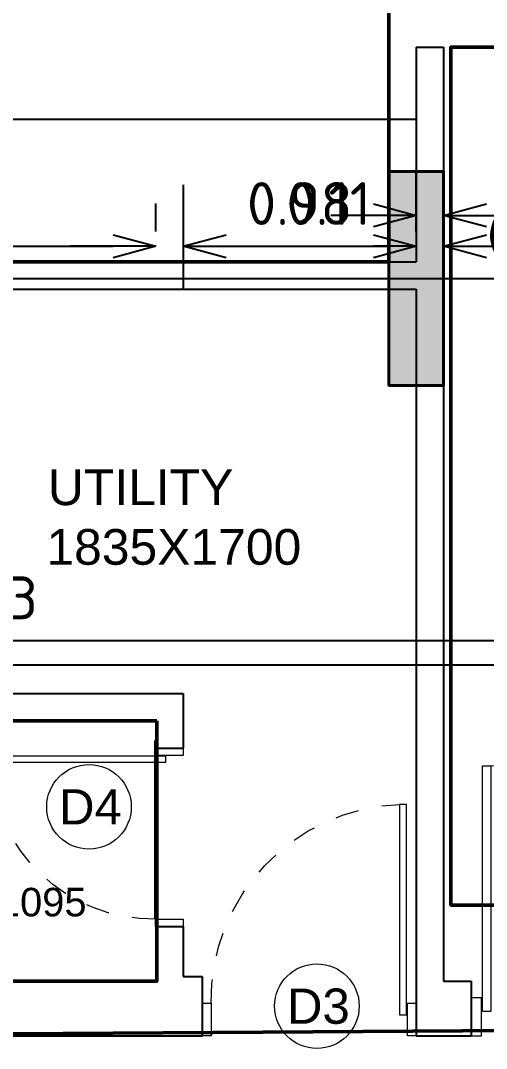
# Model space of a CAD drawing. Header units: inches. Extents: x 0 to 429, y 0 to 146.
# Drawn here: x 253.445 to 255.404, y 115.753 to 120.075 of the extents above; entities that cross this region are included whole.
import ezdxf
from ezdxf.enums import TextEntityAlignment as Align

# ---------------------------------------------------------------- set-up
doc = ezdxf.new("R2010")
doc.units = ezdxf.units.IN
doc.header["$MEASUREMENT"] = 0
doc.linetypes.add('Xr-4BHK-A-B-Typical-Sub$0$HIDDEN', pattern=[0.375, 0.25, -0.125])
doc.layers.get('DEFPOINTS').update_dxf_attribs({"lineweight": 18})
for name, color, linetype, lineweight in [('FLOOR01', 7, 'Continuous', 50), ('XR-4BHK-A-B-TYPICAL-SUB$0$DOOR', 34, 'Continuous', 20), ('XR-4BHK-A-B-TYPICAL-SUB$0$TOWER-COL', 1, 'Continuous', 40), ('XR-4BHK-A-B-TYPICAL-SUB$0$TOWER-COL-HATCH', 9, 'Continuous', 5)]:
    doc.layers.add(name, color=color, linetype=linetype, lineweight=lineweight)
doc.styles.add('Sanvi Common', font='isocpeur.ttf')
doc.styles.add('Xr-4BHK-A-B-Typical-Sub$0$$0$DIM', font='arial.ttf', dxfattribs={"height": 4})
doc.styles.add('Xr-4BHK-A-B-Typical-Sub$0$$1$Standard', font='arial.ttf')
doc.styles.add('Xr-4BHK-A-B-Typical-Sub$0$DIM', font='arial.ttf')
doc.dimstyles.new('Sanvi Common', dxfattribs={"dimtxt": 0.18, "dimasz": 0.18, "dimexe": 0.18, "dimexo": 0.0625, "dimgap": 0.09, "dimtad": 1, "dimzin": 0, "dimdsep": 46, "dimtxsty": 'Sanvi Common', "dimblk": 'OPEN30', "dimcen": 0.09, "dimclrd": 68, "dimclre": 68, "dimclrt": 40, "dimadec": 0, "dimazin": 0, "dimtfac": 1, "dimtofl": 0, "dimtmove": 0, "dimatfit": 3, "dimldrblk": 'OPEN30', "dimfxl": 1, "dimtolj": 1, "dimtzin": 0, "dimarcsym": 0})

# ---------------------------------------------------------------- blocks, each defined once
blk = doc.blocks.new('Xr-4BHK-A-B-Typical-Sub$0$d-750')
at = {"layer": 'XR-4BHK-A-B-TYPICAL-SUB$0$DOOR'}
for p, q in [((5.729134500143118e-09, 718.7499761594656), (5.729134500143118e-09, 749.9999761594656)), ((5.729134500143118e-09, 749.9999761594656), (115.0000000057291, 749.9999761594656)), ((115.0000000057291, 749.9999761594656), (115.0000000057291, 718.7499761594656)), ((115.0000000057291, 718.7499761594656), (5.729134500143118e-09, 718.7499761594656)), ((5.729134500143118e-09, -2.384052721993157e-05), (5.729134500143118e-09, 31.24997615947278)), ((5.729134500143118e-09, 31.24997615947278), (115.0000000057291, 31.24997615947278)), ((115.0000000057291, 31.24997615947278), (115.0000000057291, -2.384052721993157e-05)), ((115.0000000057291, -2.384052721993157e-05), (5.729134500143118e-09, -2.384052721993157e-05))]:
    blk.add_line(p, q, dxfattribs=at)
blk.add_lwpolyline([(73.88675761399941, 34.24997615947278), (811.340492390703, 34.24997615947278), (811.340492390703, 59.24997615947278), (73.88675761399941, 59.24997615947278)], close=True, dxfattribs=at)
at = {"layer": 'XR-4BHK-A-B-TYPICAL-SUB$0$DOOR', "color": 8, "linetype": 'Xr-4BHK-A-B-Typical-Sub$0$HIDDEN', "extrusion": (0, 0, -1)}
blk.add_ellipse((125.0000000057291, 31.24997615947278), major_axis=(218.3991734659579, 652.0652236637238), ratio=0.9987404314647262, start_param=-0.3381296109642833, end_param=1.207250979015199, dxfattribs=at)
blk = doc.blocks.new('Xr-4BHK-A-B-Typical-Sub$0$REV.CO.')
at = {"layer": 'XR-4BHK-A-B-TYPICAL-SUB$0$TOWER-COL-HATCH'}
blk.add_hatch(color=256, dxfattribs=at).paths.add_polyline_path([(456031.1053430889, 8400.227134702109), (455801.105343089, 8400.227134702109), (455801.1057777088, 9300.22713470176), (456031.1057777093, 9300.227134702458)])
at = {"layer": 'XR-4BHK-A-B-TYPICAL-SUB$0$TOWER-COL'}
blk.add_lwpolyline([(456031.1057720655, 9300.227134702109), (455801.1057720655, 9300.227134702109), (455801.105343089, 8400.227134702109), (456031.105343089, 8400.227134702109)], close=True, dxfattribs=at)
blk = doc.blocks.new('Xr-4BHK-A-B-Typical-Sub$0$$0$DOOR NO')
at = {"lineweight": 0}
blk.add_circle((5.684341886080801e-14, 0), 10, dxfattribs=at)
at = {"style": 'Xr-4BHK-A-B-Typical-Sub$0$$0$DIM'}
blk.add_attdef('X1', text='', height=9, dxfattribs=at).set_placement((5.684341886080801e-14, 0), align=Align.MIDDLE_CENTER)
blk = doc.blocks.new('_Open30')
at = {"color": 0, "linetype": 'ByBlock', "lineweight": -2}
for p, q in [((-1, 0.26794919), (0, 0)), ((0, 0), (-1, -0.26794919)), ((0, 0), (-1, 0))]:
    blk.add_line(p, q, dxfattribs=at)
blk = doc.blocks.new('*D241')
at = {"color": 68, "lineweight": -2, "transparency": 16777216}
for p, q in [((239.3242315573499, 117.320437556045), (239.3242315573499, 117.545555231168)), ((256.5442417645301, 117.2962905433083), (256.5442417645301, 117.545555231168)), ((239.50423155735, 117.365555231168), (256.3642417645301, 117.365555231168))]:
    blk.add_line(p, q, dxfattribs=at)
at = {"layer": 'DEFPOINTS', "color": 0, "transparency": 16777216}
for p in [(256.5442417645301, 117.365555231168), (239.3242315573499, 117.257937556045), (256.5442417645301, 117.2337905433083)]:
    blk.add_point(p, dxfattribs=at)
at = {"color": 68, "lineweight": -2, "transparency": 16777216, "xscale": 0.18, "yscale": 0.18, "zscale": 0.18, "rotation": 180}
blk.add_blockref('_Open30', (239.3242315573499, 117.365555231168), dxfattribs=at)
at = {"color": 68, "lineweight": -2, "transparency": 16777216, "xscale": 0.18, "yscale": 0.18, "zscale": 0.18}
blk.add_blockref('_Open30', (256.5442417645301, 117.365555231168), dxfattribs=at)
at = {"color": 40, "transparency": 16777216, "insert": (247.93423666094, 117.545555231168), "char_height": 0.18, "attachment_point": 5, "style": 'Sanvi Common'}
blk.add_mtext('\\A1;17.22', dxfattribs=at)
blk = doc.blocks.new('*D242')
at = {"color": 68, "lineweight": -2, "transparency": 16777216}
for p, q in [((256.5442417645301, 117.2962905433083), (256.5442417645301, 117.6468529961342)), ((256.7742382820344, 117.3103886011664), (256.7742382820344, 117.6468529961342)), ((256.3642417645301, 117.4668529961342), (253.0162417645322, 117.4668529961342)), ((256.9542382820345, 117.4668529961342), (257.1342382820345, 117.4668529961342))]:
    blk.add_line(p, q, dxfattribs=at)
at = {"layer": 'DEFPOINTS', "color": 0, "transparency": 16777216}
for p in [(256.7742382820344, 117.4668529961342), (256.5442417645301, 117.2337905433083), (256.7742382820344, 117.2478886011664)]:
    blk.add_point(p, dxfattribs=at)
at = {"color": 68, "lineweight": -2, "transparency": 16777216, "xscale": 0.18, "yscale": 0.18, "zscale": 0.18}
blk.add_blockref('_Open30', (256.5442417645301, 117.4668529961342), dxfattribs=at)
at = {"color": 68, "lineweight": -2, "transparency": 16777216, "xscale": 0.18, "yscale": 0.18, "zscale": 0.18, "rotation": 180}
blk.add_blockref('_Open30', (256.7742382820344, 117.4668529961342), dxfattribs=at)
at = {"color": 40, "transparency": 16777216, "insert": (253.3042417645322, 117.6468529961342), "char_height": 0.18, "attachment_point": 5, "style": 'Sanvi Common'}
blk.add_mtext('\\A1;0.23', dxfattribs=at)
blk = doc.blocks.new('*D290')
at = {"color": 68, "lineweight": -2, "transparency": 16777216}
for p, q in [((252.1492154258651, 119.0628554220599), (252.1492154258651, 118.809880693363)), ((252.3792154260502, 119.0628553892162), (252.3792154260502, 118.809880693363)), ((251.9692154258651, 118.989880693363), (251.7892154258651, 118.989880693363)), ((252.5592154260502, 118.989880693363), (255.9072154260481, 118.989880693363))]:
    blk.add_line(p, q, dxfattribs=at)
at = {"layer": 'DEFPOINTS', "color": 0, "transparency": 16777216}
for p in [(252.1492154258651, 119.1253554220599), (252.3792154260502, 119.1253553892162), (252.3792154260502, 118.989880693363)]:
    blk.add_point(p, dxfattribs=at)
at = {"color": 68, "lineweight": -2, "transparency": 16777216, "xscale": 0.18, "yscale": 0.18, "zscale": 0.18}
blk.add_blockref('_Open30', (252.1492154258651, 118.989880693363), dxfattribs=at)
at = {"color": 68, "lineweight": -2, "transparency": 16777216, "xscale": 0.18, "yscale": 0.18, "zscale": 0.18, "rotation": 180}
blk.add_blockref('_Open30', (252.3792154260502, 118.989880693363), dxfattribs=at)
at = {"color": 40, "transparency": 16777216, "insert": (255.6192154260481, 119.169880693363), "char_height": 0.18, "attachment_point": 5, "style": 'Sanvi Common'}
blk.add_mtext('\\A1;0.23', dxfattribs=at)
blk = doc.blocks.new('*D291')
at = {"color": 68, "lineweight": -2, "transparency": 16777216}
for p, q in [((252.3792154260502, 119.1878553892162), (252.3792154260502, 119.3053554220599)), ((254.0142318548225, 119.1878554043065), (254.0142318548225, 119.3053554220599)), ((252.5592154260502, 119.1253554220599), (253.8342318548225, 119.1253554220599))]:
    blk.add_line(p, q, dxfattribs=at)
at = {"layer": 'DEFPOINTS', "color": 0, "transparency": 16777216}
for p in [(252.3792154260502, 119.1253553892162), (254.0142318548225, 119.1253554220599), (254.0142318548225, 119.1253554043065)]:
    blk.add_point(p, dxfattribs=at)
at = {"color": 68, "lineweight": -2, "transparency": 16777216, "xscale": 0.18, "yscale": 0.18, "zscale": 0.18, "rotation": 180}
blk.add_blockref('_Open30', (252.3792154260502, 119.1253554220599), dxfattribs=at)
at = {"color": 68, "lineweight": -2, "transparency": 16777216, "xscale": 0.18, "yscale": 0.18, "zscale": 0.18}
blk.add_blockref('_Open30', (254.0142318548225, 119.1253554220599), dxfattribs=at)
at = {"color": 40, "transparency": 16777216, "insert": (253.1967236404363, 119.3053554220599), "char_height": 0.18, "attachment_point": 5, "style": 'Sanvi Common'}
blk.add_mtext('\\A1;1.64', dxfattribs=at)
blk = doc.blocks.new('*D292')
at = {"color": 68, "lineweight": -2, "transparency": 16777216}
for p, q in [((254.1292318544349, 119.3838620250022), (254.1292318544349, 118.9453554220598)), ((254.0142318548225, 119.1878554043065), (254.0142318548225, 119.3053554220599)), ((253.8342318548225, 119.1253554220599), (253.6542318548225, 119.1253554220599)), ((254.3092318544349, 119.1253554220599), (254.9932318544348, 119.1253554220599))]:
    blk.add_line(p, q, dxfattribs=at)
at = {"layer": 'DEFPOINTS', "color": 0, "transparency": 16777216}
for p in [(254.1292318544349, 119.4463620250022), (254.0142318548225, 119.1253554043065), (254.1292318544349, 119.1253554220599)]:
    blk.add_point(p, dxfattribs=at)
at = {"color": 68, "lineweight": -2, "transparency": 16777216, "xscale": 0.18, "yscale": 0.18, "zscale": 0.18}
blk.add_blockref('_Open30', (254.0142318548225, 119.1253554220599), dxfattribs=at)
at = {"color": 68, "lineweight": -2, "transparency": 16777216, "xscale": 0.18, "yscale": 0.18, "zscale": 0.18, "rotation": 180}
blk.add_blockref('_Open30', (254.1292318544349, 119.1253554220599), dxfattribs=at)
at = {"color": 40, "transparency": 16777216, "insert": (254.7412318544349, 119.3053554220599), "char_height": 0.18, "attachment_point": 5, "style": 'Sanvi Common'}
blk.add_mtext('\\A1;0.11', dxfattribs=at)
blk = doc.blocks.new('*D293')
at = {"color": 68, "lineweight": -2, "transparency": 16777216}
for p, q in [((254.1292318544349, 119.3838620250022), (254.1292318544349, 118.9453554220598)), ((255.1092284738026, 119.1878554220599), (255.1092284738026, 119.3053554220599)), ((254.3092318544349, 119.1253554220599), (254.9292284738026, 119.1253554220599))]:
    blk.add_line(p, q, dxfattribs=at)
at = {"layer": 'DEFPOINTS', "color": 0, "transparency": 16777216}
for p in [(254.1292318544349, 119.4463620250022), (255.1092284738026, 119.1253554220599), (255.1092284738026, 119.1253554220599)]:
    blk.add_point(p, dxfattribs=at)
at = {"color": 68, "lineweight": -2, "transparency": 16777216, "xscale": 0.18, "yscale": 0.18, "zscale": 0.18, "rotation": 180}
blk.add_blockref('_Open30', (254.1292318544349, 119.1253554220599), dxfattribs=at)
at = {"color": 68, "lineweight": -2, "transparency": 16777216, "xscale": 0.18, "yscale": 0.18, "zscale": 0.18}
blk.add_blockref('_Open30', (255.1092284738026, 119.1253554220599), dxfattribs=at)
at = {"color": 40, "transparency": 16777216, "insert": (254.6192301641187, 119.3053554220599), "char_height": 0.18, "attachment_point": 5, "style": 'Sanvi Common'}
blk.add_mtext('\\A1;0.98', dxfattribs=at)
blk = doc.blocks.new('*D294')
at = {"color": 68, "lineweight": -2, "transparency": 16777216}
for p, q in [((255.1092284738026, 119.1878554220599), (255.1092284738026, 119.4351649183148)), ((255.224228458572, 119.1878557811284), (255.224228458572, 119.4351649183148)), ((254.9292284738026, 119.2551649183147), (254.7492284738026, 119.2551649183147)), ((255.404228458572, 119.2551649183147), (258.5362284585697, 119.2551649183147))]:
    blk.add_line(p, q, dxfattribs=at)
at = {"layer": 'DEFPOINTS', "color": 0, "transparency": 16777216}
for p in [(255.224228458572, 119.2551649183147), (255.1092284738026, 119.1253554220599), (255.224228458572, 119.1253557811284)]:
    blk.add_point(p, dxfattribs=at)
at = {"color": 68, "lineweight": -2, "transparency": 16777216, "xscale": 0.18, "yscale": 0.18, "zscale": 0.18}
blk.add_blockref('_Open30', (255.1092284738026, 119.2551649183147), dxfattribs=at)
at = {"color": 68, "lineweight": -2, "transparency": 16777216, "xscale": 0.18, "yscale": 0.18, "zscale": 0.18, "rotation": 180}
blk.add_blockref('_Open30', (255.224228458572, 119.2551649183147), dxfattribs=at)
at = {"color": 40, "transparency": 16777216, "insert": (258.2842284585697, 119.4351649183148), "char_height": 0.18, "attachment_point": 5, "style": 'Sanvi Common'}
blk.add_mtext('\\A1;0.11', dxfattribs=at)
blk = doc.blocks.new('*D295')
at = {"color": 68, "lineweight": -2, "transparency": 16777216}
for p, q in [((261.1842284738142, 119.1878554220599), (261.1842284738142, 119.3053554220599)), ((255.404228458572, 119.1253554220599), (261.0042284738142, 119.1253554220599)), ((255.224228458572, 119.0628557811284), (255.224228458572, 118.9453554220598))]:
    blk.add_line(p, q, dxfattribs=at)
at = {"layer": 'DEFPOINTS', "color": 0, "transparency": 16777216}
for p in [(255.224228458572, 119.1253557811284), (261.1842284738142, 119.1253554220599), (261.1842284738142, 119.1253554220599)]:
    blk.add_point(p, dxfattribs=at)
at = {"color": 68, "lineweight": -2, "transparency": 16777216, "xscale": 0.18, "yscale": 0.18, "zscale": 0.18, "rotation": 180}
blk.add_blockref('_Open30', (255.224228458572, 119.1253554220599), dxfattribs=at)
at = {"color": 68, "lineweight": -2, "transparency": 16777216, "xscale": 0.18, "yscale": 0.18, "zscale": 0.18}
blk.add_blockref('_Open30', (261.1842284738142, 119.1253554220599), dxfattribs=at)
at = {"color": 40, "transparency": 16777216, "insert": (258.2042284661931, 119.3053554220599), "char_height": 0.18, "attachment_point": 5, "style": 'Sanvi Common'}
blk.add_mtext('\\A1;5.96', dxfattribs=at)

msp = doc.modelspace()

# ---------------------------------------------------------------- linework, layer by layer
for p, q in [((255.1092418704413, 119.9627821379396), (255.2242417978761, 119.9627821379396)), ((255.1092418704413, 119.9627821379396), (255.1092418704413, 119.0602817210743)), ((255.2242417978761, 119.9627821379396), (255.2242418667649, 116.0352821892589)), ((253.1592452510433, 119.6602817210656), (255.1092494786191, 119.6602817210656)), ((253.1592452510433, 119.0602817210743), (255.1092494786191, 119.0602817210743)), ((253.2742452510631, 118.9452817210691), (255.1092494786191, 118.9452817210691)), ((255.1092418704413, 118.9452817210691), (255.1092418704413, 115.805282189263)), ((253.2742452510631, 117.2452821892653), (254.1292452510444, 117.2452821892653)), ((254.1292452510444, 117.2453301892525), (254.1292452510444, 117.0153301892565)), ((252.9792310501272, 117.1302821892601), (254.0142452510538, 117.1302821892601)), ((254.0142452510538, 117.1303301892618), (254.0142452510538, 117.0153301892565)), ((254.0142452510538, 116.2652817234626), (254.0142452517522, 117.0153301893584)), ((254.0142452510538, 117.0153301892565), (254.1292452510444, 117.0153301892565)), ((254.0142452510538, 116.2653301892565), (254.0142452510538, 116.0352821892589)), ((254.0142452510538, 116.2653301892565), (254.1292452510444, 116.2653301892565)), ((254.1292452510444, 116.2653301892565), (254.1292452510444, 116.0552801892623)), ((254.1292452510444, 116.0552801892623), (254.2092418704471, 116.0552801892623)), ((254.2092418704471, 116.0552801892623), (254.2092418704471, 115.805282189263)), ((252.3792288224851, 116.0352821892589), (254.0142452510538, 116.0352821892589)), ((255.2242418667649, 116.0352821892589), (255.3392418667556, 116.0352821912816)), ((255.3392418667556, 116.0352821912816), (255.3392418667556, 115.8052821912712)), ((252.1492288225037, 115.805282189263), (254.2092418704471, 115.805282189263)), ((255.1092418704413, 115.805282189263), (255.3392418667556, 115.8052821912712))]:
    msp.add_line(p, q)
at = {"layer": 'FLOOR01', "color": 246}
for p, q in [((254.7130108021609, 119.0606176106587), (253.7963441354925, 119.0606176098133)), ((254.0142363091054, 116.29689650087), (254.0142363091054, 117.0469409279445))]:
    msp.add_line(p, q, dxfattribs=at)
at = {"layer": 'FLOOR01', "color": 230}
msp.add_lwpolyline([(256.2242363071182, 128.1205624951604), (251.4292331071974, 128.1205140292209), (251.4292492608129, 123.5605143731141), (250.8292351009495, 123.5605143731141), (250.8292351009495, 121.8655143731217), (251.4292552652823, 121.8655143731217), (251.4292657290698, 118.911688682178), (252.2592342409826, 118.9225542335248), (253.1592342411222, 118.9225453163731), (253.1592342411222, 117.3604876261875), (252.1527350187511, 117.3600333223332), (252.1527350187511, 115.8053060354055), (256.7746563099845, 115.8371926489695)], dxfattribs=at)
at = {"layer": 'FLOOR01', "color": 150}
for points in [[(251.6592321377593, 121.8651626918641), (254.9942323319901, 121.8651626918641), (254.9942323319901, 119.060617610236), (251.6592321377593, 119.060617610236)], [(261.2150091285639, 116.3557495191258), (255.2550090560453, 116.3557495191258), (255.2550090560453, 119.963249067971), (261.2150091285639, 119.963249067971)]]:
    msp.add_lwpolyline(points, close=True, dxfattribs=at)
at = {"layer": 'FLOOR01', "color": 81}
msp.add_lwpolyline([(254.0177390919102, 117.1306180784218), (252.1527350187511, 117.1306180784218), (252.1527350187511, 116.0354060501618), (254.0177390919102, 116.0354060501618)], close=True, dxfattribs=at)

# ---------------------------------------------------------------- block references
at = {"extrusion": (0, 0, -1), "xscale": 0.001, "yscale": 0.001, "zscale": -0.001}
msp.add_blockref('Xr-4BHK-A-B-Typical-Sub$0$REV.CO.', (-711.0253468648646, 110.1400550564864), dxfattribs=at)
at = {"extrusion": (0, 0, -1)}
for p, xscale, yscale, zscale, rotation in [((-254.1292452510735, 117.0153301654205), -0.001000064621199272, 0.001000064621199272, -0.001000064621199272, 180), ((-255.1092418418322, 115.8052821909801), -0.001200000000004366, 0.001200000000004366, -0.001200000000004366, 270.000000052805)]:
    msp.add_blockref('Xr-4BHK-A-B-Typical-Sub$0$d-750', p, dxfattribs=dict(at, xscale=xscale, yscale=yscale, zscale=zscale, rotation=rotation))
ref = msp.add_blockref('Xr-4BHK-A-B-Typical-Sub$0$$0$DOOR NO', (253.732893894665, 116.7686580985606), dxfattribs=dict(xscale=0.01778, yscale=0.01778, zscale=0.01778))
ref.add_attrib('X1', 'D4', dxfattribs={"height": 0.1481666666666666, "style": 'Xr-4BHK-A-B-Typical-Sub$0$$1$Standard'}).set_placement((253.7388569460365, 116.7686580985606), align=Align.MIDDLE_CENTER)
at = {"xscale": -0.001400000000001457, "yscale": 0.001400000000001457, "zscale": 0.001400000000001457, "rotation": 270.0000000527057}
msp.add_blockref('Xr-4BHK-A-B-Typical-Sub$0$d-750', (255.3392419001377, 115.8052821912712), dxfattribs=at)
ref = msp.add_blockref('Xr-4BHK-A-B-Typical-Sub$0$$0$DOOR NO', (254.6913002999556, 115.9306524318377), dxfattribs=dict(xscale=0.01778, yscale=0.01778, zscale=0.01778))
ref.add_attrib('X1', 'D3', dxfattribs={"height": 0.1481666666666666, "style": 'Xr-4BHK-A-B-Typical-Sub$0$$1$Standard'}).set_placement((254.6972633513271, 115.9306524318377), align=Align.MIDDLE_CENTER)

# ---------------------------------------------------------------- texts
at = {"style": 'Xr-4BHK-A-B-Typical-Sub$0$DIM'}
for s, height, p in [('UTILITY', 0.15, (253.5598720540349, 118.0371764227016)), ('1835X1700', 0.15, (253.5535282614057, 117.7865625072732)), ('1635X1095', 0.12, (252.8648914470743, 116.308137147396))]:
    msp.add_text(s, height=height, dxfattribs=at).set_placement(p)

# ---------------------------------------------------------------- dimensions: what is measured, and where the dimension line sits
at = {"color": 2}
for base, p1, p2, picture, middle in [((255.224228458572, 119.2551649183147), (255.1092284738026, 119.1253554220599), (255.224228458572, 119.1253557811284), '*D294', (258.2842284585697, 119.2551649183147)), ((252.3792154260502, 118.989880693363), (252.1492154258651, 119.1253554220599), (252.3792154260502, 119.1253553892162), '*D290', (255.6192154260481, 118.989880693363)), ((256.7742382820344, 117.4668529961342), (256.5442417645301, 117.2337905433083), (256.7742382820344, 117.2478886011664), '*D242', (253.3042417645322, 117.4668529961342))]:
    dim = msp.add_linear_dim(base=base, p1=p1, p2=p2, dimstyle='Sanvi Common', dxfattribs=at)
    dim.commit()
    dim.dimension.update_dxf_attribs({"geometry": picture, "text_midpoint": middle, "dimtype": 160})
for base, p1, p2, picture, middle in [((254.0142318548225, 119.1253554220599), (252.3792154260502, 119.1253553892162), (254.0142318548225, 119.1253554043065), '*D291', (253.1967236404363, 119.3053554220599)), ((254.1292318544349, 119.1253554220599), (254.0142318548225, 119.1253554043065), (254.1292318544349, 119.4463620250022), '*D292', (254.7412318544349, 119.3053554220599)), ((255.1092284738026, 119.1253554220599), (254.1292318544349, 119.4463620250022), (255.1092284738026, 119.1253554220599), '*D293', (254.6192301641187, 119.3053554220599)), ((261.1842284738142, 119.1253554220599), (255.224228458572, 119.1253557811284), (261.1842284738142, 119.1253554220599), '*D295', (258.2042284661931, 119.3053554220599)), ((256.5442417645301, 117.365555231168), (239.3242315573499, 117.257937556045), (256.5442417645301, 117.2337905433083), '*D241', (247.93423666094, 117.545555231168))]:
    dim = msp.add_linear_dim(base=base, p1=p1, p2=p2, dimstyle='Sanvi Common', dxfattribs=at)
    dim.commit()
    dim.dimension.update_dxf_attribs({"geometry": picture, "text_midpoint": middle})

doc.saveas('drawing.dxf')
